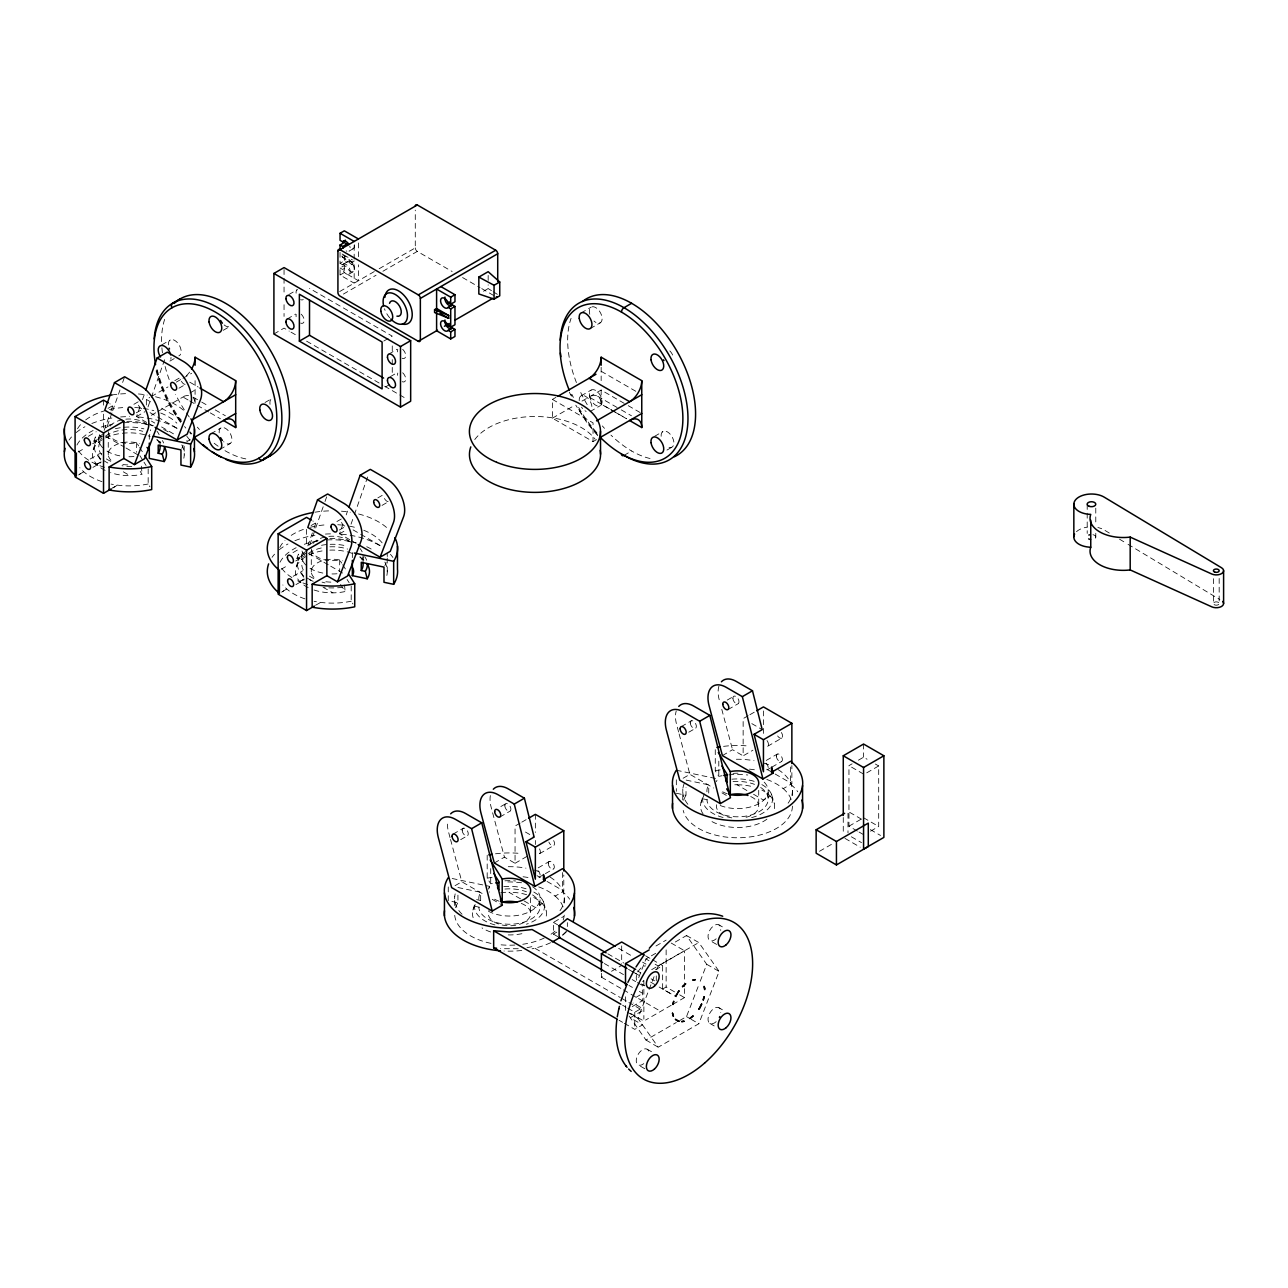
<?xml version="1.0" encoding="UTF-8"?>
<svg xmlns="http://www.w3.org/2000/svg" width="1288" height="1288" viewBox="0 0 1288 1288"><rect width="100%" height="100%" fill="white"/><g stroke="black" fill="none" stroke-linecap="round" stroke-linejoin="round"><path stroke-width="0.75" stroke-dasharray="5 3.75" d="M454.68 905.545L454.712 896.529M682.753 799.912L682.801 789.093M299.766 581.596L304.853 578.731M93.364 449.287L94.749 444.569M308.154 587.602A37.046 21.381 0 0 1 296.401 566.543L297.786 561.793M473.131 917.668A37.046 21.381 0 0 1 474.66 906.237L476.125 901.294M703.087 813.936A37.046 21.381 0 0 1 702.749 798.802L704.214 793.859M472.954 909.972L474.467 904.949M701.042 802.537L702.54 797.514M520.529 898.831L508.937 892.278A37.078 21.413 0 0 1 528.305 895.24M737.026 784.843L737.042 784.795A37.078 21.413 0 0 1 753.399 786.888M93.879 441.188L95.393 436.874L95.393 442.058L93.879 441.188L104.038 435.328M104.151 430.401L110.382 412.659M111.01 410.872L112.893 405.559L109.77 403.756M107.355 425.877L112.008 412.659M112.668 410.759L119.977 389.974M122.634 382.423L124.63 376.756M146.655 422.416L136.528 416.571L139.845 407.121M142.501 399.57L145.158 392.003M148.007 406.928L150.664 399.377M151.324 397.477L165.283 357.806M296.916 558.412L298.446 554.098L298.446 559.282L296.916 558.412L307.075 552.552M307.816 545.854L313.435 529.883M314.047 528.096L315.93 522.783L312.807 520.98M309.732 544.985L315.045 529.883M315.705 527.983L324.351 503.431M325.011 501.531L327.667 493.98M349.692 539.64L339.565 533.796L342.882 524.345M346.198 514.894L347.535 511.127M351.044 524.152L353.701 516.601M354.361 514.701L368.32 475.031M700.221 981.263L706.726 964.31L686.504 935.539L672.948 943.363M638.719 977.592L645.964 958.948L657.846 952.074M686.504 935.539L698.821 942.542L719.123 971.426L698.821 1023.751L658.216 1047.208L637.914 1018.309L654.159 976.449M656.864 969.478L658.216 965.984L698.821 942.542M679.662 1020.563L686.504 1016.618L699.175 983.935M562.727 934.83L567.284 930.5M671.209 1005.3L645.562 1020.08M672.867 1004.35L684.475 997.604L684.475 988.717M92.639 443.748L101.977 438.339M295.693 560.972L305.014 555.579M161.789 344.878L170.258 340M353.282 248.697L349.016 251.16A5.748 3.317 60 0 0 349.756 246.121M174.218 358.595L169.147 361.526A9.048 5.216 60 0 0 171.014 357.388M223.291 330.275L230.053 326.363M340.048 252.335L340.048 263.299L344.315 260.836L346.891 262.333A5.748 3.317 60 0 1 353.025 264.62A5.748 3.317 60 0 1 353.025 271.8A5.748 3.317 60 0 1 346.891 267.019L344.315 265.537L340.048 267.985L340.048 275.02L354.168 283.167L354.168 260.901L352.139 262.076L352.139 264.893L354.168 263.718L342.077 256.747L342.077 253.929L352.445 259.902M288.882 294.55L297.351 289.655A5.748 3.317 60 0 0 296.127 293.262M343.3 264.169L347.567 261.722M340.048 263.299L342.624 264.797L346.891 262.333M340.048 267.985L342.624 269.482L346.891 267.019M108.015 408.36L112.893 405.559M340.048 275.02L344.315 272.557L358.434 280.704L358.434 264.813M349.016 274.135L353.282 271.671M133.872 404.303L138.943 401.373M174.814 380.668L181.576 376.756M146.349 405.044L146.349 399.409L149.682 397.493M151.34 396.527L167.987 386.915M176.327 382.101L181.318 379.219M182.977 378.269L191.622 373.279M287.192 318.973L295.644 314.079M88.373 436.278L96.23 431.738M339.646 291.555L377.464 269.723M379.171 268.725L415.283 247.892L415.283 210.137M136.335 412.804L143.097 408.892M178.968 388.187L185.746 384.275M273.909 333.995L284.052 328.134L289.253 331.145M343.397 294.083L376.048 275.229M382.922 271.253L417.312 251.402L452.136 271.51M136.528 416.571L144.981 411.677M78.085 452.056L85.008 448.047M151.34 415.283L156.331 412.401M158.005 411.436L188.161 394.031M189.9 393.033L195.084 390.039M90.16 459.043L99.611 453.585M79.325 474.354L83.768 471.794L78.568 474.934M92.929 467.383L100.915 462.762M190.286 439.691L186.953 441.607L186.953 435.988M112.475 488.039L117.498 485.141L112.845 487.959M210.862 433.782L221.005 427.922M265.006 402.516L271.768 398.62M383.792 341.046L392.26 336.152L309.506 288.383M483.499 291.265L488.168 288.56L488.168 284.809M219.91 449.448L230.053 443.587M388.718 354.136L397.171 349.257M390.409 376.611L397.171 372.699M385.482 386.947L392.26 383.051M581.049 313L591.192 307.14M590.097 328.665L600.24 322.805M311.052 525.585L315.93 522.783M336.909 521.527L341.98 518.597M377.851 497.893L384.629 493.98M596.521 439.611L593.044 441.607L552.423 418.165L552.423 399.409L555.917 397.396M292.988 552.6L299.267 548.962M339.372 530.028L346.15 526.116M382.021 505.411L388.783 501.499M339.565 533.796L346.327 529.883M581.049 395.899L591.192 390.039M281.138 569.28L288.061 565.287M552.423 418.165L575.06 405.108M582.015 401.083L601.158 390.039L626.532 404.69M293.197 576.267L302.648 570.809M590.097 411.564L600.24 405.704M282.362 591.578L286.805 589.019L281.605 592.158M299.782 581.532L304.87 578.586M295.966 584.607L303.952 579.986M315.512 605.263L320.535 602.494M654.529 436.358L662.982 431.48M624.004 455.389L631.619 450.993M666.959 450.076L672.03 447.145M453.135 834.093L463.294 828.216M500.855 806.529L505.926 803.599M460.685 839.647L467.447 835.751M499.937 816.995L510.096 811.134M681.223 726.657L691.366 720.781M727.237 700.076L734.015 696.164M520.127 823.129L515.055 826.059L515.055 863.282L504.445 857.148L491.131 807.174A25.712 14.844 60 0 1 491.259 792.458M521.817 822.147L526.905 819.216M688.774 732.212L695.536 728.316M728.026 709.559L738.169 703.699M748.215 715.693L743.144 718.624L743.144 755.847L752.949 750.18M749.906 714.711L754.977 711.781M455.05 885.677L461.812 881.765L483.773 894.452M494.302 863.008L504.445 857.148M515.055 863.282L528.128 855.731M539.511 853.719L553.647 845.556M683.123 778.242L689.901 774.33L713.552 787.998M722.391 755.589L732.534 749.713L743.144 755.847M538.175 867.87L549.139 861.543M767.6 746.283L781.736 738.121A4.315 2.479 60 0 0 781.108 732.212M766.247 760.435L777.228 754.108M533.796 897.527A37.078 21.413 0 0 1 542.168 903.596L535.357 907.525L522.171 899.781M538.722 886.901A54.837 31.669 0 0 1 555.112 896.126L563.79 891.119L563.79 875.019M753.544 794.245L763.446 800.09L770.256 796.161A37.078 21.413 0 0 0 761.868 790.091M766.811 779.465A54.837 31.669 0 0 1 783.201 788.691L791.862 783.684L791.862 765.571M557.688 936.585L553.405 934.106L553.405 922.385L563.564 916.525M553.405 934.106L556.786 932.158M857.357 831.066L848.953 826.204L848.953 765.652L852.109 763.832M858.404 760.194L863.572 757.215L867.065 759.228M870.559 831.179L878.69 826.494L878.69 765.941L864.071 774.378L848.953 765.652M848.953 826.204L861.978 818.685M601.383 973.245L601.383 977.157L604.764 975.209M611.526 971.297L621.685 965.437M819.49 851.288L834.576 842.577M655.978 945.988L666.138 940.127M651.68 969.655L684.475 950.721L684.475 986.785M655.479 969.767L662.644 965.63L662.644 989.023L672.803 994.883M635.821 997.443L642.776 993.418L639.315 991.422M632.247 1006.572L642.342 1000.744L642.342 984.418M662.644 989.023L666.138 987.01L674.59 991.889M627.787 1008.214L634.759 1012.239L641.859 1008.15L633.036 1002.998M624.31 1023.316L634.759 1029.354L642.519 1024.878L630.299 1017.745L642.776 1010.533L628.947 1002.547M629.075 1015.99L645.964 1040.028L676.297 1022.511M538.947 877.337L543.778 874.552M545.388 873.634L553.454 868.998M767.02 769.902L770.256 768.051M771.866 767.117L781.542 761.562M526.985 947.694L532.105 946.632L620.301 997.556M518.243 948.725L500.452 948.709M676.329 770.224L717.658 778.918A21.172 12.22 0 0 0 716.531 781.703M708.738 793.054L708.738 784.859L686.021 780.077A54.837 31.669 0 0 0 690.126 806.803M676.329 793.247L686.021 795.292L686.021 787.676M702.749 798.802L710.203 800.363M452.185 878.496L489.585 886.353L489.585 892.101M457.932 887.513L480.666 892.294L480.666 900.489A30.671 17.71 0 0 0 479.152 903.918M476.608 899.636L480.666 900.489M457.932 895.112L457.932 902.727L448.256 900.682L448.256 885.339M474.66 906.237L480.263 907.412M706.726 964.31L719.123 971.426M645.964 958.948L649.023 960.703M655.157 964.229L658.216 965.984M462.585 277.548L480.005 287.61M481.744 288.609L493.948 295.644M601.158 371.282L636.691 391.793M628.238 405.672L641.762 413.48M597.632 396.237L619.625 408.94M621.315 409.906L631.458 415.766M609.369 408.747L589.067 397.026A17.227 9.95 -60 0 1 601.158 404.11L613.008 410.936M611.059 409.713L626.29 418.503M614.698 411.918L626.532 418.761M552.423 399.409L593.044 422.866L593.044 441.607M290.991 332.143L296.192 335.154M306.592 341.159L382.906 385.209M384.645 386.223L407.185 399.232M875.357 764.026L878.69 765.941M189.755 382.166L198.207 387.06M193.232 397.219L200.01 401.115M201.701 402.098L208.463 406.01M215.225 409.906L225.384 415.766M751.806 723.615L762.206 729.62M188.064 399.956L182.977 397.026A17.227 9.95 -60 0 1 188.547 395.416M189.755 400.922L208.608 411.918M210.298 412.901L220.457 418.761M146.349 399.409L153.111 403.321M161.58 408.199L181.882 419.92M863.572 817.767L878.69 826.494M861.527 819.2L847.987 811.392L847.987 832.885M150.052 412.659L178.774 429.242M353.089 529.883L381.812 546.466M766.795 769.194L773.476 773.058M775.151 774.024L791.862 783.684M870.334 829.585L880.493 835.445M151.421 421.096L154.802 423.06M161.58 426.956L175.104 434.781M859.032 832.032L864.071 834.93M148.345 423.398L153.417 426.328M351.382 540.622L356.454 543.552M851.368 836.781L861.527 842.642M844.96 838.375L860.191 847.182M746.927 790.558L737.058 784.73A37.046 21.381 0 0 0 732.936 784.891M105.729 436.294L124.308 447.033M125.999 447.999L137.816 454.825M308.766 553.518L329.036 565.223M330.726 566.205L342.56 573.031M721.988 792.877L728.75 796.773M103.523 460.524L108.466 463.374M123.31 471.811L129.895 475.626M306.56 577.749L313.161 581.419M323.079 587.28L332.932 592.85M718.929 924.865L722.359 926.845M525.456 832.048L534.118 837.055M716.611 944.41L709.881 940.53M671.209 943.058L684.475 950.721M537.032 875.663L540.38 877.595M547.062 881.459L563.79 891.119M645.578 955.777L650.698 958.739M652.404 959.721L662.644 965.63M618.643 948.338L632.327 956.227M642.583 962.152L646.013 964.132M718.929 1007.763L722.359 1009.744M679.662 994.835L684.475 997.604M553.405 922.385L557.688 924.865M607.839 953.812L623.778 963.022M637.415 970.894L640.893 972.907M651.132 978.816L654.562 980.796M632.102 971.442L638.929 975.386M628.496 969.365L633.599 972.311M635.306 973.277L638.719 975.241M650.633 982.116L657.444 986.045M659.15 987.027L676.184 996.848M641.44 983.903L644.821 985.867M709.881 1023.429L716.611 1027.309M604.362 963.521L623.489 974.581M632.199 979.605L635.676 981.617M637.415 982.615L644.37 986.624M492.225 899.33L502.352 905.174M628.947 985.433L632.408 987.429M601.383 977.157L621.718 988.878M623.408 989.86L660.68 1011.338M622.024 998.554L627.224 1001.549M622.571 1005.204L626.049 1007.216M630.605 1013.382L642.261 1020.128M619.077 1020.289L622.571 1022.302M647.156 1049.205L653.966 1053.133M644.821 1068.75L638.107 1064.87M686.504 1016.618L689.579 1018.405M691.125 1019.291L698.821 1023.751M627.224 1012.078L637.914 1018.309M645.964 1040.028L658.216 1047.208M1109.322 533.055L1104.219 529.98A17.646 10.191 0 0 0 1097.891 527.549M1119.53 539.189L1126.324 543.294M1128.03 544.309L1219.865 599.58M488.168 288.56L491.485 290.637M493.127 291.684L498.086 294.791M342.061 253.929L352.139 262.076M342.061 256.747L352.139 264.893M597.761 435.714L587.505 423.543L575.784 405.173M180.594 422.432C169.131 406.654 160.469 388.767 155.848 369.785M715.275 749.664L715.275 770.771L718.801 776.358A54.837 31.669 0 0 1 722.085 775.73M311.293 548.897A21.172 12.22 0 0 0 339.694 559.926L341.69 563.114M342.705 564.691L346.714 571.067M347.068 579.455L349.145 582.723M340.596 584.382L345.12 591.562A37.046 21.381 0 0 1 313.628 589.872M351.205 586.008L351.205 601.206L352.976 604.008M487.186 855.184L487.186 878.207L490.712 883.793A54.837 31.669 0 0 1 493.996 883.165M108.256 431.673A21.172 12.22 0 0 0 136.641 442.702L138.653 445.889M139.651 447.467L143.66 453.843M139.893 455.662L143 460.589M144.031 462.231L146.091 465.499M140.263 471.456L142.083 474.338A37.046 21.381 0 0 1 110.591 472.648M148.168 468.784L148.168 483.982L149.923 486.784M569.376 392.148L570.89 395.432M771.512 794.294L774.297 803.374M543.439 901.729L546.209 910.809M721.779 709.35L732.534 749.713M678.615 732.035L676.57 724.355A25.712 14.844 60 0 1 676.232 710.96M679.13 733.967L689.901 774.33M450.027 837.554L448.482 831.79A25.712 14.844 60 0 1 447.548 821.325M450.542 839.47L461.812 881.765M344.556 585.058L345.12 591.562M141.374 466.208L142.083 474.338M387.205 558.074L387.269 572.242M184.184 446.163L184.232 455.018M1219.173 578.473L1219.173 603.573A2.866 1.658 0 0 0 1216.21 601.866A2.866 1.658 0 0 0 1213.441 603.669L1213.441 576.654M1095.782 508.148L1095.782 525.536M1095.782 533.248L1095.782 537.112A4.315 2.479 0 0 1 1092.691 539.431M1087.201 504.445L1087.201 533.409M863.572 744.045L863.572 757.215M843.27 817.494L843.27 833.417M792.394 790.623L792.394 798.383M790.607 767.02L790.607 784.279A65.157 37.61 0 0 1 797.787 791.782M783.201 788.691L783.201 788.562A54.837 31.669 0 0 1 791.363 799.977M768.115 792.394L768.115 800.589M763.446 710.928L763.446 735.062M758.713 790.301L758.713 805.644M718.801 761.16L718.801 776.358M676.329 779.82L676.329 791.331M666.138 949.884L666.138 987.01M656.268 975.918L656.268 981.778M643.871 980.522L643.871 1019.082M634.759 1012.239L634.759 1029.354M625.517 996.783L625.517 1010.452M621.685 945.891L621.685 963.472M601.158 367.257L601.158 380.652M601.158 390.039L601.158 404.11M567.348 922.627L567.348 926.539M564.305 898.042L564.321 905.818M562.518 872.54L562.518 891.715A65.141 37.61 0 0 1 569.699 899.217M555.112 896.126L555.112 895.997A54.837 31.669 0 0 1 563.275 907.412M540.026 899.829L540.026 908.024M535.357 814.338L535.357 832.434M535.357 840.484L535.357 844.509M530.624 897.736L530.624 913.079M521.382 882.634L521.382 882.779A54.837 31.669 0 0 0 504.171 882.039M490.712 868.595L490.712 883.793M488.168 275.439L488.168 282.941M392.26 345.925L392.26 351.785M392.26 359.594L392.26 365.454M392.26 367.418L392.26 375.227M363.071 556.98L363.071 563.532M358.434 242.949L358.434 256.859M354.168 245.412L354.168 259.323M352.349 552.616L352.349 558.38M344.315 255.362L344.315 260.836M344.315 265.537L344.315 272.557M339.694 559.926L339.694 571.437M311.293 550.829L311.293 571.92M306.56 529.384L306.56 545.404M301.891 554.774L301.891 562.969M284.052 269.53L284.052 294.936M284.052 304.692L284.052 316.413M195.084 380.652L195.084 404.11A17.227 9.95 -60 0 0 193.103 397.573M160.034 441.398L160.034 446.308M149.295 439.24L149.295 435.392A21.172 12.22 0 0 0 150.422 429.741M136.641 442.702L136.641 452.297M108.256 433.605L108.256 454.696M103.523 400.149L103.523 406.155M103.523 414.156L103.523 430.176M98.854 437.55L98.854 445.745M1076.478 531.67A17.646 10.191 0 0 1 1087.362 527.13M1092.949 534.697A4.315 2.479 0 0 1 1095.782 537.112M1218.77 604.362A2.866 1.658 0 0 1 1213.924 604.458M716.176 938.791A9.048 5.216 -60 0 1 708.062 937.278A9.048 5.216 -60 0 1 714.599 925.219A9.048 5.216 -60 0 1 720.7 930.419M716.176 1021.674A9.048 5.216 -60 0 1 708.094 1020.386A9.048 5.216 -60 0 1 714.196 1008.327A9.048 5.216 -60 0 1 720.781 1012.577M643.791 1063.63A9.048 5.216 -60 0 1 636.304 1061.811A9.048 5.216 -60 0 1 641.859 1050.155A9.048 5.216 -60 0 1 648.991 1052.699M643.791 980.731A9.048 5.216 -60 0 1 642.631 981.537M636.674 980.297A9.048 5.216 -60 0 1 638.333 971.152A9.048 5.216 -60 0 1 645.562 965.887M553.647 840.581A4.315 2.479 60 0 1 553.357 845.685A4.315 2.479 60 0 1 548.865 842.062M539.511 848.905A4.315 2.479 60 0 1 540.123 852.962A4.315 2.479 60 0 1 537.482 853.654M537.949 870.591A4.315 2.479 60 0 1 540.123 875.115A4.315 2.479 60 0 1 538.126 877.386M542.151 903.484A37.046 21.381 0 0 1 545.5 918.489M521.898 933.703A37.046 21.381 0 0 1 505.395 934.798M490.664 931.981A37.046 21.381 0 0 1 482.034 927.924M500.774 892.761A37.046 21.381 0 0 1 508.985 892.165M550.024 877.031A54.837 31.669 0 0 1 559.362 911.485M462.038 914.239A54.837 31.669 0 0 1 455.759 891.956M508.261 866.695A54.837 31.669 0 0 1 525.955 868.144M534.246 870.092A54.837 31.669 0 0 1 541.878 872.797M495.51 853.799A65.141 37.61 0 0 1 521.366 853.558M499.164 901.214A21.172 12.22 0 0 1 491.903 897.35M488.442 889.139A21.172 12.22 0 0 1 489.585 886.353M566.301 931.932A65.141 37.61 0 0 1 560.039 937.262M550.588 942.719A65.141 37.61 0 0 1 532.073 948.821M521.769 950.48A65.141 37.61 0 0 1 503.994 951.027M487.186 878.207A65.141 37.61 0 0 1 492.145 877.289M523.057 876.758A65.141 37.61 0 0 1 529.754 877.804M564.241 915.14A54.837 31.669 0 0 1 561.938 922.772M555.048 931.16A54.837 31.669 0 0 1 550.089 934.83M544.228 938.034A54.837 31.669 0 0 1 522.767 944.265M514.83 945.054A54.837 31.669 0 0 1 498.762 944.603M490.986 943.363A54.837 31.669 0 0 1 454.648 914.464M455.582 907.67A54.837 31.669 0 0 1 457.932 902.727M521.286 903.403A21.172 12.22 0 0 1 527.935 919.519A21.172 12.22 0 0 1 500.646 924.655A21.172 12.22 0 0 1 489.585 909.376M532.572 894.902A30.671 17.71 0 0 1 520.98 922.949A30.671 17.71 0 0 1 478.846 907.46M504.928 889.042A30.671 17.71 0 0 1 526.438 891.795M532.572 886.708A30.671 17.71 0 0 1 531.155 910.858A30.671 17.71 0 0 1 489.311 911.679M478.846 899.265A30.671 17.71 0 0 1 480.666 892.294M504.928 880.831A30.671 17.71 0 0 1 515.635 881.008M533.828 892.053A34.969 20.189 0 0 1 526.406 924.204M494.978 924.913A34.969 20.189 0 0 1 474.515 907.026M503.817 886.627A34.969 20.189 0 0 1 528.74 889.702M723.598 746.364A65.157 37.61 0 0 1 749.439 746.122M727.253 793.778A21.172 12.22 0 0 1 719.992 789.914M719.203 699.738A25.712 14.844 60 0 1 719.348 685.023M715.275 770.771A65.157 37.61 0 0 1 721.908 769.596M749.439 769.129A65.157 37.61 0 0 1 757.843 770.369M792.394 806.143A54.837 31.669 0 0 1 741.292 837.699A54.837 31.669 0 0 1 683.22 810.442M683.67 800.234A54.837 31.669 0 0 1 686.021 795.292M728.831 774.861A54.837 31.669 0 0 1 747.781 775.006M750.711 796.531A21.172 12.22 0 0 1 758.31 808.51A21.172 12.22 0 0 1 743.321 817.88M731.842 817.88A21.172 12.22 0 0 1 716.531 804.726M770.224 796.048A37.046 21.381 0 0 1 773.589 811.054M766.924 819.152A37.046 21.381 0 0 1 710.123 820.488M764.203 782.154A30.671 17.71 0 0 1 756.958 804.614A30.671 17.71 0 0 1 717.4 804.243M706.935 791.83A30.671 17.71 0 0 1 708.738 784.859M733.017 773.396A30.671 17.71 0 0 1 739.135 773.235M778.113 769.596A54.837 31.669 0 0 1 787.451 804.05M736.35 759.26A54.837 31.669 0 0 1 754.027 760.709M763.913 763.14A54.837 31.669 0 0 1 769.966 765.362M781.736 738.121A4.315 2.479 60 0 1 776.954 734.627M766.038 763.156A4.315 2.479 60 0 1 768.212 767.68A4.315 2.479 60 0 1 766.215 769.95M760.661 787.467A30.671 17.71 0 0 1 749.053 815.513A30.671 17.71 0 0 1 706.935 800.025M733.017 781.607A30.671 17.71 0 0 1 754.51 784.36M761.9 784.617A34.969 20.189 0 0 1 748.521 818.283M723.067 817.478A34.969 20.189 0 0 1 702.588 799.59M731.906 779.192A34.969 20.189 0 0 1 756.829 782.267M767.004 740.568A4.315 2.479 60 0 1 768.389 744.77A4.315 2.479 60 0 1 766.312 746.476M388.139 501.612A4.315 2.479 60 0 1 383.792 495.912M313.226 543.311A21.172 12.22 0 0 1 330.758 536.259A21.172 12.22 0 0 1 350.014 541.62M314.932 512.205A65.141 37.61 0 0 1 330.791 510.837M341.465 511.191A65.141 37.61 0 0 1 350.191 512.254M358.595 513.993A65.141 37.61 0 0 1 388.284 529.062M384.854 562.131A54.837 31.669 0 0 1 386.336 577.346M351.205 601.206A54.837 31.669 0 0 1 314.095 601.303M304.982 598.872A54.837 31.669 0 0 1 282.845 584.961M279.979 562.244A54.837 31.669 0 0 1 296.143 547.722M304.274 544.293A54.837 31.669 0 0 1 319.15 540.735M327.088 539.946A54.837 31.669 0 0 1 356.518 543.005M366.726 546.74A54.837 31.669 0 0 1 371.234 549.074M296.401 566.543A37.046 21.381 0 0 1 323.224 550.749M329.841 550.121A37.046 21.381 0 0 1 353.154 553.727M359.883 557.092A37.046 21.381 0 0 1 363.908 560.183M325.059 582.917A21.172 12.22 0 0 1 322.048 582.112M313.95 577.41A21.172 12.22 0 0 1 317.476 562.824A21.172 12.22 0 0 1 342.753 560.779M386.159 562.647A54.837 31.669 0 0 1 384.838 565.625M342.56 587.376A54.837 31.669 0 0 1 324.705 587.602M307.671 584.511A54.837 31.669 0 0 1 300.04 581.79A4.363 2.995 57.2 0 1 297.689 580.743M291.893 577.571A54.837 31.669 0 0 1 280.076 565.641M279.77 547.432A54.837 31.669 0 0 1 285.002 540.364M291.217 535.373A54.837 31.669 0 0 1 303.356 529.416M310.408 527.259A54.837 31.669 0 0 1 325.784 524.828M337.762 524.747A54.837 31.669 0 0 1 341.723 525.053M349.483 526.148A54.837 31.669 0 0 1 356.873 527.903M363.747 530.254A54.837 31.669 0 0 1 382.327 543.085M387.076 553.454A54.837 31.669 0 0 1 387.286 556.529M272.074 557.318A65.141 37.61 0 0 1 274.569 554.194M279.19 549.799A65.141 37.61 0 0 1 287.965 543.987M294.888 540.735A65.141 37.61 0 0 1 314.932 535.228M325.445 534.069A65.141 37.61 0 0 1 330.791 533.86M341.465 534.214A65.141 37.61 0 0 1 380.25 545.903M390.441 554.323A65.141 37.61 0 0 1 392.904 557.446M344.782 526.084A4.315 2.479 60 0 1 341.256 519.708M336.989 573.756A30.671 17.71 0 0 1 330.871 573.933M322.837 573.063A30.671 17.71 0 0 1 309.345 567.895M305.803 565.013A30.671 17.71 0 0 1 303.018 551.28M308.701 545.049A30.671 17.71 0 0 1 318.152 540.59M329.873 538.609A30.671 17.71 0 0 1 352.606 542.924M360.028 548.511A30.671 17.71 0 0 1 362.137 551.844M363.071 555.337A30.671 17.71 0 0 1 362.781 558.879M303.791 577.217A4.315 2.479 60 0 1 301.795 572.661A4.315 2.479 60 0 1 303.968 570.648M330.871 582.128A30.671 17.71 0 0 1 324.801 581.596M313.821 578.521A30.671 17.71 0 0 1 309.345 576.09M303.308 569.972A30.671 17.71 0 0 1 303.018 559.491M308.701 553.244A30.671 17.71 0 0 1 323.852 547.464M329.873 546.82A30.671 17.71 0 0 1 347.615 549.074M360.028 556.722A30.671 17.71 0 0 1 362.137 560.039M313.177 581.307A34.969 20.189 0 0 1 309.7 579.793M303.871 576.09A34.969 20.189 0 0 1 305.53 551.57M321.485 545.291A34.969 20.189 0 0 1 346.939 546.08M364.697 556.641A34.969 20.189 0 0 1 366.645 560.232M304.435 554.243A4.315 2.479 60 0 1 301.972 550.99M417.312 251.402A2.866 1.658 60 0 1 415.283 247.892M342.624 264.797A5.748 3.317 60 0 1 348.758 267.083A5.748 3.317 60 0 1 348.758 274.264A5.748 3.317 60 0 1 342.624 269.482M346.891 251.224A5.748 3.317 60 0 1 346.15 250.87M354.313 244.688A5.748 3.317 60 0 1 349.434 247.715M389.684 317.814A17.227 9.95 60 0 1 384.452 308.766M303.26 299.476A5.748 3.317 60 0 1 300.635 299.637M301.134 314.175A5.748 3.317 60 0 1 304.177 320.76A5.748 3.317 60 0 1 300.635 323.079M296.127 316.703A5.748 3.317 60 0 1 296.256 314.449M402.661 349.338A5.748 3.317 60 0 1 405.704 355.939A5.748 3.317 60 0 1 402.146 358.241M397.654 351.882A5.748 3.317 60 0 1 397.783 349.612M402.661 372.779A5.748 3.317 60 0 1 405.704 379.38A5.748 3.317 60 0 1 402.146 381.683M397.654 375.323A5.748 3.317 60 0 1 397.783 373.069M474.757 439.578A65.543 37.932 -0.1 0 1 534.778 416.507A65.543 37.932 -0.1 0 1 595.072 439.176M650.038 458.496A90.45 52.228 60 0 1 610.963 435.119M604.475 428.341A90.45 52.228 60 0 1 602.365 425.942M587.215 404.673A90.45 52.228 60 0 1 579.6 390.087M576.428 382.584A90.45 52.228 60 0 1 571.083 318.345M589.775 314.256A9.048 5.216 60 0 1 594.718 307.091A9.048 5.216 60 0 1 602.108 319.102A9.048 5.216 60 0 1 593.961 321.05M586.137 411.419A9.048 5.216 60 0 1 584.994 410.743M582.627 408.586A9.048 5.216 60 0 1 581.532 407.137M579.197 400.713A9.048 5.216 60 0 1 585.283 396.189A9.048 5.216 60 0 1 591.965 407.411M661.13 436.294A9.048 5.216 60 0 1 667.506 431.931A9.048 5.216 60 0 1 673.882 443.668A9.048 5.216 60 0 1 666.347 445.906M669.857 350.916A9.048 5.216 60 0 1 673.447 357.13M596.859 432.736A90.45 52.228 60 0 1 577.958 406.219M573.385 397.445A90.45 52.228 60 0 1 571.985 394.482M597.407 434.362A86.86 50.151 60 0 1 576.944 406.155M571.92 396.302A86.86 50.151 60 0 1 571.003 394.305M185.102 384.388A4.315 2.479 60 0 1 180.755 378.688M110.188 426.087A21.172 12.22 0 0 1 127.721 419.035A21.172 12.22 0 0 1 146.977 424.396M111.895 394.981A65.141 37.61 0 0 1 127.754 393.613M138.428 393.967A65.141 37.61 0 0 1 147.154 395.03M155.542 396.768A65.141 37.61 0 0 1 185.231 411.838M181.817 444.907A54.837 31.669 0 0 1 183.298 460.122M148.168 483.982A54.837 31.669 0 0 1 111.058 484.079M101.945 481.648A54.837 31.669 0 0 1 79.808 467.737M76.942 445.02A54.837 31.669 0 0 1 93.106 430.498M101.237 427.069A54.837 31.669 0 0 1 112.233 424.171M124.05 422.722A54.837 31.669 0 0 1 153.465 425.781M163.673 429.516A54.837 31.669 0 0 1 168.181 431.85M105.117 470.378A37.046 21.381 0 0 1 100.013 441.221A37.046 21.381 0 0 1 150.1 436.503M156.846 439.868A37.046 21.381 0 0 1 160.871 442.959M131.811 466.385A21.172 12.22 0 0 1 122.022 465.693M110.913 460.186A21.172 12.22 0 0 1 114.439 445.6A21.172 12.22 0 0 1 139.716 443.555M183.121 445.423A54.837 31.669 0 0 1 181.801 448.401M104.634 467.286A54.837 31.669 0 0 1 77.022 448.417M77.538 428.743A54.837 31.669 0 0 1 81.965 423.14M85.652 419.952A54.837 31.669 0 0 1 122.746 407.604M134.725 407.507A54.837 31.669 0 0 1 153.835 410.679M160.71 413.029A54.837 31.669 0 0 1 176.842 423.14M69.037 440.094A65.141 37.61 0 0 1 71.516 436.97M76.153 432.575A65.141 37.61 0 0 1 84.928 426.763M91.834 423.511A65.141 37.61 0 0 1 111.895 418.004M120.637 416.958A65.141 37.61 0 0 1 129.525 416.62M138.428 416.99A65.141 37.61 0 0 1 177.213 428.679M187.404 437.099A65.141 37.61 0 0 1 189.867 440.222M141.728 408.843A4.315 2.479 60 0 1 138.219 402.484M97.003 464.566A4.363 2.995 57.2 0 1 94.652 463.519M133.952 456.532A30.671 17.71 0 0 1 127.818 456.709M119.8 455.839A30.671 17.71 0 0 1 106.308 450.671M102.75 447.789A30.671 17.71 0 0 1 99.981 434.056M105.664 427.825A30.671 17.71 0 0 1 113.344 423.945M126.836 421.385A30.671 17.71 0 0 1 149.569 425.684M156.991 431.287A30.671 17.71 0 0 1 159.1 434.62M100.754 459.993A4.315 2.479 60 0 1 98.79 455.002A4.315 2.479 60 0 1 101.704 453.73M127.818 464.904A30.671 17.71 0 0 1 121.764 464.372M110.784 461.297A30.671 17.71 0 0 1 106.308 458.866M101.8 454.938A30.671 17.71 0 0 1 99.981 442.267M105.664 436.02A30.671 17.71 0 0 1 142.759 431.287M156.991 439.498A30.671 17.71 0 0 1 159.1 442.814M100.818 458.866A34.969 20.189 0 0 1 102.493 434.346M115.389 428.727A34.969 20.189 0 0 1 143.902 428.856M162.433 440.593A34.969 20.189 0 0 1 163.608 443.008M101.398 437.018A4.315 2.479 60 0 1 99.369 434.748M189.61 372.103A17.227 9.95 -60 0 1 186.325 375.774M245.815 458.898A90.45 52.228 60 0 1 224.37 450.301M218.155 446.244A90.45 52.228 60 0 1 212.005 441.51M199.447 429.516A90.45 52.228 60 0 1 197.338 427.149M189.272 417.038A90.45 52.228 60 0 1 175.635 394.531M169.195 379.574A90.45 52.228 60 0 1 164.993 366.034M162.433 352.799A90.45 52.228 60 0 1 161.837 347.1M161.58 341.578A90.45 52.228 60 0 1 164.88 318.7M168.406 344.926A9.048 5.216 60 0 1 177.18 342.383A9.048 5.216 60 0 1 178.871 355.874M219.169 432.849A9.048 5.216 60 0 1 225.754 428.501A9.048 5.216 60 0 1 231.84 440.657A9.048 5.216 60 0 1 223.597 441.671M270.029 404.352A9.048 5.216 60 0 1 272.203 398.411M228.636 326.782A9.048 5.216 60 0 1 223.597 324.447M191.832 433.911A90.45 52.228 60 0 1 189.722 431.544M181.656 421.434A90.45 52.228 60 0 1 157.023 368.948M190.978 434.008A86.86 50.151 60 0 1 189.658 432.559M185.794 428.067A86.86 50.151 60 0 1 184.538 426.521M180.851 421.723A86.86 50.151 60 0 1 156.363 368.577M96.729 464.308L101.816 461.507L96.729 464.308M548.253 863.507A4.315 2.479 60 0 0 552.826 869.191A4.315 2.479 60 0 0 552.826 863.105A4.315 2.479 60 0 0 548.253 863.507M462.183 830.438A4.315 2.479 60 0 0 466.868 835.96A4.315 2.479 60 0 0 466.642 829.746A4.315 2.479 60 0 0 462.183 830.438M504.832 805.821A4.315 2.479 60 0 0 509.501 811.343A4.315 2.479 60 0 0 509.275 805.129A4.315 2.479 60 0 0 504.832 805.821M690.271 723.003A4.315 2.479 60 0 0 694.94 728.525A4.315 2.479 60 0 0 694.731 722.31A4.315 2.479 60 0 0 690.271 723.003M732.904 698.386A4.315 2.479 60 0 0 737.589 703.908A4.315 2.479 60 0 0 737.364 697.694A4.315 2.479 60 0 0 732.904 698.386M776.342 756.072A4.315 2.479 60 0 0 780.898 761.755A4.315 2.479 60 0 0 780.898 755.67A4.315 2.479 60 0 0 776.342 756.072M589.405 395.384A9.048 5.216 60 0 0 599.757 405.929A9.048 5.216 60 0 0 598.002 392.293A9.048 5.216 60 0 0 589.405 395.384"/><path stroke-width="1.5" d="M616.888 1019.404C614.859 1035.359 616.05 1053.214 626.29 1066.367M617.258 1016.844L618.836 1008.745M619.399 1006.379L618.771 1009.019M620.913 1000.856L626.709 984.966M123.825 458.464L134.435 464.598L144.578 458.737L157.909 424.138A25.712 14.844 60 0 0 140.827 386.11L124.63 376.756L114.487 382.617L104.763 410.244L123.825 421.24L123.825 458.464L109.126 466.964L109.126 489.971A65.141 37.61 0 0 0 151.694 489.585L151.694 466.562L144.675 455.421M145.818 390.119L157.12 358L167.279 352.139L183.46 361.493A25.712 14.844 60 0 1 200.542 399.522L187.211 434.12L177.068 439.981L155.107 427.294M326.862 575.688L337.472 581.822L347.615 575.961L360.946 541.363A25.712 14.844 60 0 0 343.864 503.334L327.667 493.98L317.524 499.841L307.8 527.468L326.862 538.465L326.862 575.688L312.163 584.189L312.163 607.195A65.141 37.61 0 0 0 354.731 606.809L354.731 583.786L348.71 574.239M348.871 507.343L360.157 475.224L370.316 469.363L386.497 478.717A25.712 14.844 60 0 1 403.579 516.746L390.264 551.345L380.105 557.205L358.144 544.518M134.435 464.598L147.75 429.999A25.712 14.844 60 0 0 130.668 391.971L114.487 382.617M177.068 439.981L190.399 405.382A25.712 14.844 60 0 0 173.317 367.354L157.12 358M337.472 581.822L350.803 547.223A25.712 14.844 60 0 0 333.721 509.195L317.524 499.841M380.105 557.205L393.436 522.606A25.712 14.844 60 0 0 376.354 484.578L360.157 475.224M627.884 982.341L634.517 969.462M635.998 966.966L644.032 954.955M649.329 948.242C666.621 927.811 694.425 906.06 722.713 916.235M602.623 962.522L559.121 937.406L559.121 925.686L567.348 918.714L615.229 946.358M180.304 298.816L172.689 303.211A3.59 2.93 60 0 0 171.948 307.784M348.71 244.028A5.748 3.317 60 0 0 342.624 241.806L340.048 240.325L340.048 233.289L344.315 230.826L358.434 238.972M273.909 273.442L284.052 267.582L410.663 340.676L410.663 401.228L400.504 407.089L273.909 333.995L273.909 273.442L400.504 346.536L410.663 340.676M342.624 241.806L345.474 240.18M340.048 248.681L340.048 245.01L344.315 242.547L346.891 244.044A5.748 3.317 60 0 0 347.567 245.428M340.048 245.01L342.624 246.507L346.891 244.044M437.55 330.227L418.326 341.32L339.952 296.063A2.866 1.658 60 0 1 337.923 292.553L337.923 250.822L417.312 204.985L495.687 250.226A2.866 1.658 60 0 1 497.715 253.752L497.715 281.573M111.283 488.86L103.523 493.336L75.09 476.93L75.09 416.555L103.523 400.149L108.208 402.854M75.09 416.555L103.523 432.977L123.825 421.24M299.363 341.143L382.101 388.912L382.101 342.012L299.363 294.244L299.363 341.143L309.506 335.283L383.631 378.076M191.944 419.969L235.688 394.724M337.923 250.822A2.866 1.658 60 0 1 339.952 249.647L418.326 294.888L495.687 250.226M418.326 341.32A2.866 1.658 60 0 0 420.355 340.145L420.355 298.413L497.715 253.752M193.619 437.775L235.688 413.48M478.83 277.081L488.168 271.688L499.744 282.008L499.744 295.838L494.061 299.122L478.83 293.954L478.83 277.081L494.061 285.276L499.744 282.008M450.703 297.174L454.97 294.727L454.97 301.746L450.703 304.209L448.144 302.728A5.748 3.317 60 0 0 442.009 297.947A5.748 3.317 60 0 0 442.009 305.127A5.748 3.317 60 0 0 448.144 307.413L450.703 308.911L454.97 306.447L454.97 324.737L450.703 327.184L448.144 325.703A5.748 3.317 60 0 0 442.009 320.921A5.748 3.317 60 0 0 442.009 328.102A5.748 3.317 60 0 0 448.144 330.388L450.703 331.885L454.97 329.422L454.97 336.458L450.703 338.921L436.6 330.758L436.6 289.027L450.703 297.174L450.703 304.209M434.571 309.667L436.6 308.492L448.675 315.463L448.659 318.297L434.571 312.485L434.571 309.667L448.659 315.479M448.144 302.728L449.464 301.956M448.144 307.413L452.394 304.95L454.97 306.447M444.424 326.25L449.271 323.449M454.745 320.293L492.563 298.462M448.144 325.703L449.464 324.93M448.144 330.388L452.394 327.925L454.97 329.422M270.754 455.469L263.138 459.864A3.59 2.93 60 0 1 258.808 458.222M631.619 303.292L624.004 307.687A3.59 2.077 -60 0 0 621.46 312.082M314.32 606.085L306.56 610.56L278.144 594.154L278.144 533.779L306.56 517.374L311.245 520.078M557.656 396.398L595.974 374.277M278.144 533.779L306.56 550.201L326.862 538.465M596.521 420.854L641.762 394.724M599.999 437.598L641.762 413.48M471.601 828.683L481.76 822.823L502.352 905.174L492.209 911.035L451.653 887.625L438.339 837.651A25.712 14.844 60 0 1 455.421 819.345L471.601 828.683L492.209 911.035M545.001 880.557L543.488 879.688L543.488 874.504L545.001 880.557L534.842 886.418L494.302 863.008L480.971 813.034A25.712 14.844 60 0 1 498.054 794.728L514.25 804.066L524.393 798.206L534.118 837.055L525.987 841.74L535.357 879.189L535.357 847.15L563.79 830.744L563.79 870.994M528.595 818.234L535.357 814.338L563.79 830.744M699.69 721.264L709.849 715.387L730.441 797.739L720.298 803.615L679.742 780.206L666.411 730.216A25.712 14.844 60 0 1 683.493 711.91L699.69 721.264L720.298 803.615M773.09 773.122L771.56 772.253L771.56 767.068L773.09 773.122L762.931 778.982L722.391 755.589L709.06 705.599A25.712 14.844 60 0 1 726.142 687.293L742.339 696.647L752.482 690.771L762.206 729.62L754.076 734.305L763.446 771.754L763.446 739.715L791.862 723.309L791.862 763.559M756.668 710.799L763.446 706.903L791.862 723.309M543.488 879.688L562.518 868.692A65.141 37.61 0 0 1 518.243 927.795A65.141 37.61 0 0 1 448.256 877.659M771.56 772.253L790.607 761.256A65.141 37.61 0 0 1 746.332 820.359A65.141 37.61 0 0 1 676.329 770.224M843.27 815.497L843.27 755.766L863.572 744.045L883.874 755.766L883.874 837.409L863.572 849.13L863.572 767.487L883.874 755.766M601.383 971.297L601.383 953.716L621.685 941.995L643.871 954.794M816.141 829.778L836.443 841.499L868.289 823.113L868.289 846.554L836.443 864.94L816.141 853.22L816.141 829.778L844.638 813.324M625.517 985.062L625.517 963.569L649.216 949.884M617.338 1019.291L493.658 947.888L493.658 930.773L509.356 931.965L532.105 929.534L627.224 984.435M493.658 947.888L496.653 948.242M153.24 436.23L190.624 444.086L190.624 467.093L180.948 465.065L180.948 449.866L158.215 445.084L158.215 453.279L162.272 454.133L164.22 461.555L149.295 458.415L149.295 443.072M354.313 553.035L393.661 561.31L393.661 584.317L383.985 582.289L383.985 567.09L361.268 562.309L361.268 570.504L365.309 571.357L367.257 578.779L352.349 575.639A21.172 12.22 0 0 0 352.284 567.187M1130.188 537.096L1211.799 574.013A7.309 4.218 0 0 0 1221.716 573.53A7.309 4.218 0 0 0 1221.571 567.783L1104.219 497.152A17.646 10.191 0 0 0 1075.4 500.018A17.646 10.191 0 0 0 1090.759 514.395A33.182 19.159 0 0 0 1130.188 537.096L1130.188 569.924L1211.799 606.841A7.309 4.218 0 0 0 1221.056 606.712A7.309 4.218 0 0 0 1222.65 601.448M641.762 380.652A17.227 9.95 -60 0 1 629.671 401.711L589.067 378.269A17.227 9.95 -60 0 0 601.158 357.211L641.762 380.652L641.762 427.552L629.929 420.709M440.866 286.58L454.97 294.727M340.048 233.289L354.168 241.436M440.045 313.306L448.675 318.281M191.542 369.157A17.227 9.95 -60 0 0 195.084 357.211L235.688 380.652L235.688 427.552L223.838 420.709M752.482 690.771L736.285 681.433A25.712 14.844 60 0 0 721.409 681.787M843.27 755.766L863.572 767.487M199.898 388.026L223.581 401.711A17.227 9.95 -60 0 0 235.688 380.652M754.076 734.305L763.446 739.715M709.849 715.387L693.652 706.049A25.712 14.844 60 0 0 678.76 706.404M524.393 798.206L508.213 788.868A25.712 14.844 60 0 0 493.32 789.222M525.987 841.74L535.357 847.15M481.76 822.823L465.564 813.485A25.712 14.844 60 0 0 450.671 813.839M625.517 963.569L635.676 969.429M559.121 925.686L606.101 952.814M601.383 953.716L626.982 968.495M493.658 930.773L620.832 1004.189M631.168 1071.391L628.625 1069.04M625.936 1065.933L627.079 1067.301M718.285 752.53L730.312 771.609L730.312 794.632A21.172 12.22 0 0 1 747.958 795.469M721.892 766.07L727.076 774.281L727.076 782.476L725.595 780.142M726.69 788.884L730.312 794.632M490.197 859.965L502.223 879.044L502.223 902.067A21.172 12.22 0 0 1 516.858 902.099M493.819 873.505L498.987 881.716L498.987 889.911L497.506 887.577M500.42 899.201L502.223 902.067M742.339 696.647L762.931 778.982M514.25 804.066L534.842 886.418M600.498 431.239L600.546 454.229M1223.6 570.632L1223.6 603.46M1090.759 520.191L1090.759 547.223A33.182 19.159 0 0 0 1130.188 569.924M1073.838 503.882L1073.838 536.694M836.443 841.499L836.443 864.94M802.569 785.567L802.569 808.574M672.529 785.422L672.529 808.445M601.158 357.211L601.158 365.245M574.48 893.003L574.48 916.01M494.061 285.276L494.061 299.122M450.703 308.911L450.703 327.184M450.703 331.885L450.703 338.921M444.441 892.858L444.441 915.881M400.504 346.536L400.504 407.089M397.477 546.112L397.477 569.135A65.141 37.61 0 0 1 393.661 584.317M352.349 560.296L352.349 575.639M309.506 300.104L309.506 335.283M306.56 550.201L306.56 610.56M195.084 357.211L195.084 365.245M194.44 428.888L194.44 451.911M103.523 432.977L103.523 493.336M76.362 453.054L76.362 476.077M64.4 428.743L64.4 451.766M1090.759 547.223A17.646 10.191 0 0 1 1074.595 534.085M1090.55 539.463A4.315 2.479 0 0 1 1088.634 538.899M1088.843 535.067A4.315 2.479 0 0 1 1089.777 534.761M719.767 1016.538A9.048 5.216 -60 0 1 719.38 1017.375M488.828 854.862A65.141 37.61 0 0 1 492.145 854.266M502.223 879.044A21.172 12.22 0 0 1 530.624 891.022A21.172 12.22 0 0 1 500.646 901.632M495.671 882.908A54.837 31.669 0 0 1 499.052 882.457M573.756 907.46A65.141 37.61 0 0 1 573.289 921.113M560.039 937.262A65.141 37.61 0 0 1 552.294 941.898M500.452 950.802A65.141 37.61 0 0 1 444.505 910.729M716.917 747.426A65.141 37.61 0 0 1 720.234 746.831M730.312 771.609A21.172 12.22 0 0 1 758.713 783.587A21.172 12.22 0 0 1 728.734 794.213M723.759 775.473A54.837 31.669 0 0 1 727.14 775.022M801.844 800.025A65.141 37.61 0 0 1 740.407 843.688A65.141 37.61 0 0 1 672.594 803.293M394.869 537.676A65.141 37.61 0 0 1 393.661 561.31M354.731 583.786A65.141 37.61 0 0 1 312.163 584.189M313.226 512.495A65.141 37.61 0 0 0 279.399 570.278L279.399 593.301A65.141 37.61 0 0 1 268.629 563.886M363.071 563.532A30.671 17.71 0 0 1 361.268 570.504M366.919 563.629A37.046 21.381 0 0 1 367.257 578.779M367.402 563.967A34.969 20.189 0 0 1 365.309 571.357M418.326 294.888A2.866 1.658 60 0 1 420.355 298.413M415.283 206.161A2.866 1.658 60 0 1 417.312 204.985M496.959 296.868A2.866 1.658 60 0 1 496.25 296.884M452.394 304.95A5.748 3.317 60 0 1 447.29 303.984A5.748 3.317 60 0 1 444.972 297.029M452.394 327.925A5.748 3.317 60 0 1 447.29 326.959A5.748 3.317 60 0 1 444.972 320.02M343.3 247.892A5.748 3.317 60 0 1 342.624 246.507M389.523 303.324A8.469 4.894 60 0 1 399.522 306.109A8.469 4.894 60 0 1 396.929 316.156M384.887 297.367A19.384 11.19 60 0 1 398.073 290.605A19.384 11.19 60 0 1 412.063 312.034A19.384 11.19 60 0 1 402.307 324.061M383.566 305.659A17.227 9.95 60 0 1 394.547 294.083A17.227 9.95 60 0 1 407.314 317.717A17.227 9.95 60 0 1 390.795 319.038M600.176 450.317A65.543 37.932 -0.1 0 1 531.831 492.338A65.543 37.932 -0.1 0 1 470.796 446.888M582.45 301.521A90.45 52.228 60 0 1 676.007 349.595A90.45 52.228 60 0 1 674.3 456.789M560.167 340.193A90.45 52.228 60 0 1 626.596 309.249A90.45 52.228 60 0 1 687.953 419.952A90.45 52.228 60 0 1 624.004 455.389A3.59 2.077 -60 0 1 621.46 453.923M560.844 356.712A90.45 52.228 60 0 1 560.425 352.912M664.012 360.576A9.048 5.216 60 0 1 663.481 359.819M569.28 390.28A86.86 50.151 60 0 1 606.117 305.465A86.86 50.151 60 0 1 682.801 421.981A86.86 50.151 60 0 1 600.208 437.276M629.671 420.468A17.227 9.95 -60 0 1 641.762 427.552M190.914 418.809A65.141 37.61 0 0 1 190.624 444.086M151.694 466.562A65.141 37.61 0 0 1 109.126 466.964M75.09 451.991A65.141 37.61 0 0 1 111.895 394.981M193.796 448.498A65.141 37.61 0 0 1 190.624 467.093M75.09 475.014A65.141 37.61 0 0 1 65.06 448.353M146.977 447.419A21.172 12.22 0 0 1 149.247 449.963M160.034 446.308A30.671 17.71 0 0 1 158.215 453.279M164.639 447.612A37.046 21.381 0 0 1 164.22 461.555M164.365 446.743A34.969 20.189 0 0 1 162.272 454.133M223.581 420.468A17.227 9.95 -60 0 1 235.688 427.552M174.202 303.453A90.45 52.228 60 0 1 270.754 351.028A90.45 52.228 60 0 1 263.686 458.448M154.157 338.889A90.45 52.228 60 0 1 218.574 308.057A90.45 52.228 60 0 1 281.766 414.06A90.45 52.228 60 0 1 226.076 459.494M221.423 457.304A90.45 52.228 60 0 1 212.085 451.718M207.448 448.353A90.45 52.228 60 0 1 202.876 444.634M169.501 348.984A9.048 5.216 60 0 1 169.179 348.195M160.517 357.001A9.048 5.216 60 0 1 161.048 345.506A9.048 5.216 60 0 1 170.708 354.973M222.422 440.416A9.048 5.216 60 0 1 220.618 437.646M222.422 323.191A9.048 5.216 60 0 1 220.618 320.422M155.574 364.633A86.86 50.151 60 0 1 213.293 310.923A86.86 50.151 60 0 1 276.002 429.419A86.86 50.151 60 0 1 193.892 437.034M673.705 1001.404L672.899 1004.415L673.705 1001.404M704.101 996.832L703.264 999.907L704.101 996.832M701.622 1004.109L700.559 1006.218A22.975 13.266 -60 0 1 698.724 1009.293A5.732 5.345 -56 0 0 700.559 1006.218L701.622 1004.109M676.989 994.03L675.91 996.027L676.989 994.03M678.969 990.939L677.649 992.935L678.969 990.939M693.008 1016.039L689.966 1018.454L693.008 1016.039M685.57 983.871L682.527 986.64L685.57 983.871M683.976 1021.255L681.771 1021.593L683.976 1021.255M695.246 979.669L692.944 980.023L695.246 979.669M678.889 1021.304L675.379 1019.275L676.973 1020.499A22.975 13.266 -60 0 0 678.889 1021.304M699.996 980.748L699.996 980.748M673.383 1016.248L672.513 1013.221L673.383 1016.248M704.649 988.089L704.101 986.399L704.681 989.635L704.649 988.089M1089.213 506.329A4.315 2.479 0 0 0 1095.782 504.284A4.315 2.479 0 0 0 1089.455 502.014A4.315 2.479 0 0 0 1089.213 506.329M1214.793 572.114A2.866 1.658 0 0 0 1219.173 570.745A2.866 1.658 0 0 0 1214.938 569.232A2.866 1.658 0 0 0 1214.793 572.114M704.616 1063.051A90.45 52.228 -60 0 0 734.337 922.659A90.45 52.228 -60 0 0 627.063 1016.49A90.45 52.228 -60 0 0 704.616 1063.051M654.433 986.189A9.048 5.216 -60 0 0 657.299 972.182A9.048 5.216 -60 0 0 646.592 981.665A9.048 5.216 -60 0 0 654.433 986.189M726.223 944.748A9.048 5.216 -60 0 0 729.089 930.725A9.048 5.216 -60 0 0 718.382 940.224A9.048 5.216 -60 0 0 726.223 944.748M654.433 1069.072A9.048 5.216 -60 0 0 657.299 1055.065A9.048 5.216 -60 0 0 646.592 1064.548A9.048 5.216 -60 0 0 654.433 1069.072M726.223 1027.631A9.048 5.216 -60 0 0 729.089 1013.624A9.048 5.216 -60 0 0 718.382 1023.107A9.048 5.216 -60 0 0 726.223 1027.631M452.04 836.298A4.315 2.479 60 0 0 456.709 841.821A4.315 2.479 60 0 0 456.483 835.606A4.315 2.479 60 0 0 452.04 836.298M494.673 811.682A4.315 2.479 60 0 0 499.341 817.204A4.315 2.479 60 0 0 499.132 810.989A4.315 2.479 60 0 0 494.673 811.682M680.112 728.863A4.315 2.479 60 0 0 684.797 734.385A4.315 2.479 60 0 0 684.572 728.171A4.315 2.479 60 0 0 680.112 728.863M722.761 704.246A4.315 2.479 60 0 0 727.43 709.769A4.315 2.479 60 0 0 727.205 703.554A4.315 2.479 60 0 0 722.761 704.246M373.681 502.384A4.315 2.479 60 0 0 378.624 507.359A4.315 2.479 60 0 0 377.754 500.855A4.315 2.479 60 0 0 373.681 502.384M331.048 527.001A4.315 2.479 60 0 0 335.991 531.976A4.315 2.479 60 0 0 335.105 525.472A4.315 2.479 60 0 0 331.048 527.001M287.578 580.969A4.315 2.479 60 0 0 292.151 586.652A4.315 2.479 60 0 0 292.151 580.566A4.315 2.479 60 0 0 287.578 580.969M287.369 557.285A4.315 2.479 60 0 0 291.941 562.969A4.315 2.479 60 0 0 291.941 556.883A4.315 2.479 60 0 0 287.369 557.285M380.829 311.149A8.469 4.894 60 0 0 390.522 321.018A8.469 4.894 60 0 0 388.896 308.251A8.469 4.894 60 0 0 380.829 311.149M285.936 298.703A5.748 3.317 60 0 0 292.36 305.723A5.748 3.317 60 0 0 291.619 297.222A5.748 3.317 60 0 0 285.936 298.703M285.936 322.145A5.748 3.317 60 0 0 292.36 329.164A5.748 3.317 60 0 0 291.619 320.664A5.748 3.317 60 0 0 285.936 322.145M387.447 357.323A5.748 3.317 60 0 0 393.887 364.327A5.748 3.317 60 0 0 393.146 355.826A5.748 3.317 60 0 0 387.447 357.323M387.447 380.765A5.748 3.317 60 0 0 393.887 387.769A5.748 3.317 60 0 0 393.146 379.268A5.748 3.317 60 0 0 387.447 380.765M496.653 462.295A65.543 37.932 -0.1 0 0 600.16 435.167A65.543 37.932 -0.1 0 0 508.019 396.913A65.543 37.932 -0.1 0 0 496.653 462.295M579.246 318.345A9.048 5.216 60 0 0 589.598 328.891A9.048 5.216 60 0 0 587.859 315.254A9.048 5.216 60 0 0 579.246 318.345M651.036 442.686A9.048 5.216 60 0 0 661.388 453.231A9.048 5.216 60 0 0 659.633 439.594A9.048 5.216 60 0 0 651.036 442.686M651.036 359.803A9.048 5.216 60 0 0 661.388 370.332A9.048 5.216 60 0 0 659.633 356.696A9.048 5.216 60 0 0 651.036 359.803M170.644 385.16A4.315 2.479 60 0 0 175.587 390.135A4.315 2.479 60 0 0 174.717 383.631A4.315 2.479 60 0 0 170.644 385.16M128.011 409.777A4.315 2.479 60 0 0 132.954 414.752A4.315 2.479 60 0 0 132.068 408.248A4.315 2.479 60 0 0 128.011 409.777M84.541 463.744A4.315 2.479 60 0 0 89.097 469.428A4.315 2.479 60 0 0 89.097 463.342A4.315 2.479 60 0 0 84.541 463.744M84.332 440.061A4.315 2.479 60 0 0 88.904 445.745A4.315 2.479 60 0 0 88.904 439.659A4.315 2.479 60 0 0 84.332 440.061M209.075 439.24A9.048 5.216 60 0 0 219.475 449.657A9.048 5.216 60 0 0 217.592 435.956A9.048 5.216 60 0 0 209.075 439.24M259.838 409.938A9.048 5.216 60 0 0 270.238 420.339A9.048 5.216 60 0 0 268.339 406.654A9.048 5.216 60 0 0 259.838 409.938M209.075 322.016A9.048 5.216 60 0 0 219.475 332.433A9.048 5.216 60 0 0 217.592 318.732A9.048 5.216 60 0 0 209.075 322.016"/></g></svg>
